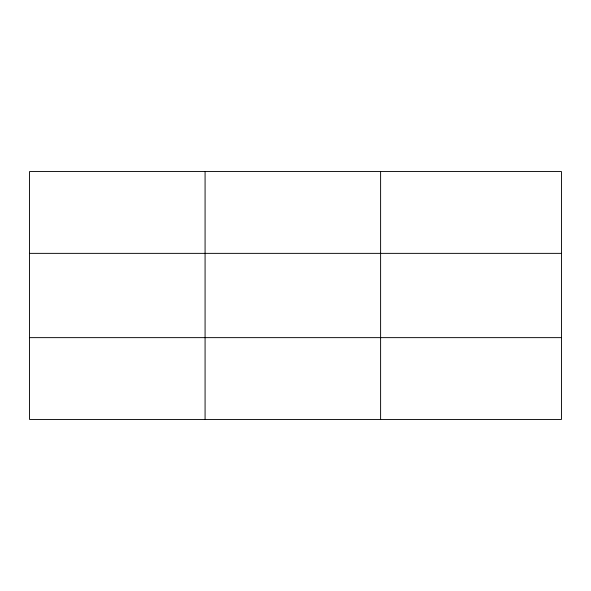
<?xml version="1.0" encoding="UTF-8"?>
<svg xmlns="http://www.w3.org/2000/svg" width="591" height="591" viewBox="0 0 591 591"><rect width="100%" height="100%" fill="white"/><g stroke="black" fill="none" stroke-linecap="round" stroke-linejoin="round"><path stroke-width="0.89" d="M205.077 171.553L205.077 419.447M380.604 171.553L380.604 419.447M561.45 253.362L561.45 171.553L29.55 171.553L29.55 419.447L561.45 419.447L561.45 253.362L29.55 253.362M29.55 337.638L561.45 337.638"/></g></svg>
